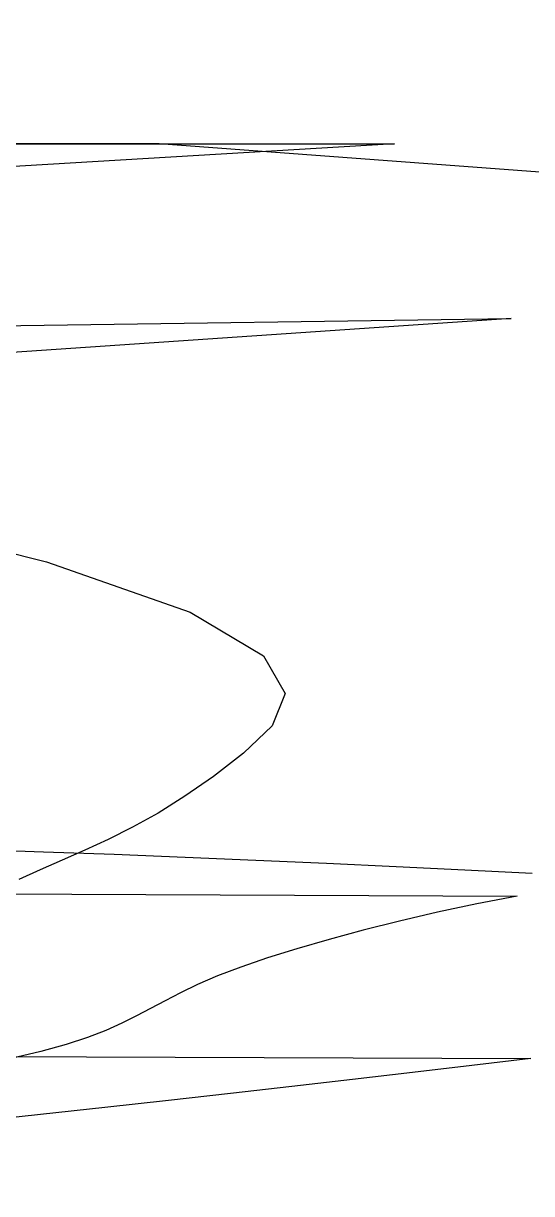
# Model space of a CAD drawing. Header units: millimetres. Extents: x 104198 to 1296755, y -81101 to 81453.
# Drawn here: x 592140.44 to 592155.14, y -26157.31 to -26123.46 of the extents above; entities that cross this region are included whole.
import ezdxf

# ---------------------------------------------------------------- set-up
doc = ezdxf.new("R2010")
doc.units = ezdxf.units.MM
doc.linetypes.add('HIDDEN2', pattern=[0.1875, 0.125, -0.0625])
doc.layers.add('0家具', color=51, linetype='Continuous')
doc.styles.add('黑体', font='simhei.ttf', dxfattribs={"width": 0.7})
doc.dimstyles.new('立面标注', dxfattribs={"dimtxt": 100, "dimasz": 35, "dimexe": 20, "dimexo": 100, "dimtad": 1, "dimdec": 0, "dimtxsty": '黑体', "dimblk": 'ARCHTICK', "dimcen": 80, "dimdle": 20, "dimclrd": 251, "dimclre": 251, "dimclrt": 256, "dimadec": 0, "dimazin": 0, "dimtfac": 1, "dimtdec": 0, "dimtix": 1, "dimtmove": 2, "dimatfit": 3, "dimldrblk": 'DOT', "dimfxl": 200, "dimfxlon": 1, "dimarcsym": 0})

# ---------------------------------------------------------------- blocks, each defined once
blk = doc.blocks.new('_ArchTick')
at = {"color": 2, "linetype": 'ByBlock', "const_width": 0.4}
blk.add_lwpolyline([(-0.5, -0.5), (0.5, 0.5)], dxfattribs=at)
blk = doc.blocks.new('_Dot')
at = {"color": 2, "linetype": 'ByBlock', "lineweight": -2}
blk.add_line((-0.5, 0), (-1, 0), dxfattribs=at)
at = {"color": 2, "linetype": 'ByBlock', "const_width": 0.5}
blk.add_lwpolyline([(-0.25, 0, 1), (0.25, 0, 1)], format="xyb", close=True, dxfattribs=at)
blk = doc.blocks.new('hgfhdrht')
at = {"color": 250, "linetype": 'HIDDEN2', "ltscale": 600}
for p, q in [((592151.171, -31133.179), (592117.067, -31135.199)), ((592151.171, -31133.179), (592117.067, -31135.199)), ((592151.171, -31133.179), (592117.067, -31135.199)), ((592151.171, -31133.179), (592117.067, -31135.199)), ((592151.171, -31133.179), (592117.067, -31135.199)), ((592151.171, -31133.179), (592117.067, -31135.199)), ((592151.171, -31133.179), (592117.067, -31135.199)), ((592151.171, -31133.179), (592117.067, -31135.199)), ((592151.171, -31133.179), (592117.067, -31135.199)), ((592151.171, -31133.179), (592117.067, -31135.199)), ((592151.171, -31133.179), (592117.067, -31135.199)), ((592151.171, -31133.179), (592117.067, -31135.199)), ((592144.368, -31133.179), (592123.906, -31133.179)), ((592123.906, -31133.179), (592151.171, -31133.179)), ((592144.368, -31133.179), (592123.906, -31133.179)), ((592123.906, -31133.179), (592151.171, -31133.179)), ((592144.368, -31133.179), (592123.906, -31133.179)), ((592123.906, -31133.179), (592151.171, -31133.179)), ((592144.368, -31133.179), (592123.906, -31133.179)), ((592123.906, -31133.179), (592151.171, -31133.179)), ((592144.368, -31133.179), (592123.906, -31133.179)), ((592123.906, -31133.179), (592151.171, -31133.179)), ((592144.368, -31133.179), (592123.906, -31133.179)), ((592123.906, -31133.179), (592151.171, -31133.179)), ((592144.368, -31133.179), (592123.906, -31133.179)), ((592123.906, -31133.179), (592151.171, -31133.179)), ((592144.368, -31133.179), (592123.906, -31133.179)), ((592123.906, -31133.179), (592151.171, -31133.179)), ((592144.368, -31133.179), (592123.906, -31133.179)), ((592123.906, -31133.179), (592151.171, -31133.179)), ((592144.368, -31133.179), (592123.906, -31133.179)), ((592123.906, -31133.179), (592151.171, -31133.179)), ((592144.368, -31133.179), (592123.906, -31133.179)), ((592123.906, -31133.179), (592151.171, -31133.179)), ((592144.368, -31133.179), (592123.906, -31133.179)), ((592123.906, -31133.179), (592151.171, -31133.179)), ((592158.01, -31134.189), (592144.368, -31133.179)), ((592158.01, -31134.189), (592144.368, -31133.179)), ((592158.01, -31134.189), (592144.368, -31133.179)), ((592158.01, -31134.189), (592144.368, -31133.179)), ((592158.01, -31134.189), (592144.368, -31133.179)), ((592158.01, -31134.189), (592144.368, -31133.179)), ((592158.01, -31134.189), (592144.368, -31133.179)), ((592158.01, -31134.189), (592144.368, -31133.179)), ((592158.01, -31134.189), (592144.368, -31133.179)), ((592158.01, -31134.189), (592144.368, -31133.179)), ((592158.01, -31134.189), (592144.368, -31133.179)), ((592158.01, -31134.189), (592144.368, -31133.179)), ((592085.238, -31139.238), (592154.552, -31138.228)), ((592085.238, -31139.238), (592154.552, -31138.228)), ((592085.238, -31139.238), (592154.552, -31138.228)), ((592085.238, -31139.238), (592154.552, -31138.228)), ((592085.238, -31139.238), (592154.552, -31138.228)), ((592085.238, -31139.238), (592154.552, -31138.228)), ((592085.238, -31139.238), (592154.552, -31138.228)), ((592085.238, -31139.238), (592154.552, -31138.228)), ((592085.238, -31139.238), (592154.552, -31138.228)), ((592085.238, -31139.238), (592154.552, -31138.228)), ((592085.238, -31139.238), (592154.552, -31138.228)), ((592085.238, -31139.238), (592154.552, -31138.228)), ((592154.552, -31138.228), (592124.996, -31140.247)), ((592154.552, -31138.228), (592124.996, -31140.247)), ((592154.552, -31138.228), (592124.996, -31140.247)), ((592154.552, -31138.228), (592124.996, -31140.247)), ((592154.552, -31138.228), (592124.996, -31140.247)), ((592154.552, -31138.228), (592124.996, -31140.247)), ((592154.552, -31138.228), (592124.996, -31140.247)), ((592154.552, -31138.228), (592124.996, -31140.247)), ((592154.552, -31138.228), (592124.996, -31140.247)), ((592154.552, -31138.228), (592124.996, -31140.247)), ((592154.552, -31138.228), (592124.996, -31140.247)), ((592154.552, -31138.228), (592124.996, -31140.247)), ((592141.014, -31153.662), (592138.984, -31153.598)), ((592141.014, -31153.662), (592138.984, -31153.598)), ((592141.014, -31153.662), (592138.984, -31153.598)), ((592141.014, -31153.662), (592138.984, -31153.598)), ((592141.014, -31153.662), (592138.984, -31153.598)), ((592141.014, -31153.662), (592138.984, -31153.598)), ((592141.014, -31153.662), (592138.984, -31153.598)), ((592141.014, -31153.662), (592138.984, -31153.598)), ((592141.014, -31153.662), (592138.984, -31153.598)), ((592141.014, -31153.662), (592138.984, -31153.598)), ((592141.014, -31153.662), (592138.984, -31153.598)), ((592141.014, -31153.662), (592138.984, -31153.598)), ((592143.06, -31153.735), (592141.014, -31153.662)), ((592143.06, -31153.735), (592141.014, -31153.662)), ((592143.06, -31153.735), (592141.014, -31153.662)), ((592143.06, -31153.735), (592141.014, -31153.662)), ((592143.06, -31153.735), (592141.014, -31153.662)), ((592143.06, -31153.735), (592141.014, -31153.662)), ((592143.06, -31153.735), (592141.014, -31153.662)), ((592143.06, -31153.735), (592141.014, -31153.662)), ((592143.06, -31153.735), (592141.014, -31153.662)), ((592143.06, -31153.735), (592141.014, -31153.662)), ((592143.06, -31153.735), (592141.014, -31153.662)), ((592143.06, -31153.735), (592141.014, -31153.662)), ((592145.112, -31153.814), (592143.06, -31153.735)), ((592145.112, -31153.814), (592143.06, -31153.735)), ((592145.112, -31153.814), (592143.06, -31153.735)), ((592145.112, -31153.814), (592143.06, -31153.735)), ((592145.112, -31153.814), (592143.06, -31153.735)), ((592145.112, -31153.814), (592143.06, -31153.735)), ((592145.112, -31153.814), (592143.06, -31153.735)), ((592145.112, -31153.814), (592143.06, -31153.735)), ((592145.112, -31153.814), (592143.06, -31153.735)), ((592145.112, -31153.814), (592143.06, -31153.735)), ((592145.112, -31153.814), (592143.06, -31153.735)), ((592145.112, -31153.814), (592143.06, -31153.735)), ((592147.163, -31153.9), (592145.112, -31153.814)), ((592147.163, -31153.9), (592145.112, -31153.814)), ((592147.163, -31153.9), (592145.112, -31153.814)), ((592147.163, -31153.9), (592145.112, -31153.814)), ((592147.163, -31153.9), (592145.112, -31153.814)), ((592147.163, -31153.9), (592145.112, -31153.814)), ((592147.163, -31153.9), (592145.112, -31153.814)), ((592147.163, -31153.9), (592145.112, -31153.814)), ((592147.163, -31153.9), (592145.112, -31153.814)), ((592147.163, -31153.9), (592145.112, -31153.814)), ((592147.163, -31153.9), (592145.112, -31153.814)), ((592147.163, -31153.9), (592145.112, -31153.814)), ((592149.202, -31153.991), (592147.163, -31153.9)), ((592149.202, -31153.991), (592147.163, -31153.9)), ((592149.202, -31153.991), (592147.163, -31153.9)), ((592149.202, -31153.991), (592147.163, -31153.9)), ((592149.202, -31153.991), (592147.163, -31153.9)), ((592149.202, -31153.991), (592147.163, -31153.9)), ((592149.202, -31153.991), (592147.163, -31153.9)), ((592149.202, -31153.991), (592147.163, -31153.9)), ((592149.202, -31153.991), (592147.163, -31153.9)), ((592149.202, -31153.991), (592147.163, -31153.9)), ((592149.202, -31153.991), (592147.163, -31153.9)), ((592149.202, -31153.991), (592147.163, -31153.9)), ((592151.22, -31154.085), (592149.202, -31153.991)), ((592151.22, -31154.085), (592149.202, -31153.991)), ((592151.22, -31154.085), (592149.202, -31153.991)), ((592151.22, -31154.085), (592149.202, -31153.991)), ((592151.22, -31154.085), (592149.202, -31153.991)), ((592151.22, -31154.085), (592149.202, -31153.991)), ((592151.22, -31154.085), (592149.202, -31153.991)), ((592151.22, -31154.085), (592149.202, -31153.991)), ((592151.22, -31154.085), (592149.202, -31153.991)), ((592151.22, -31154.085), (592149.202, -31153.991)), ((592151.22, -31154.085), (592149.202, -31153.991)), ((592151.22, -31154.085), (592149.202, -31153.991)), ((592153.209, -31154.183), (592151.22, -31154.085)), ((592153.209, -31154.183), (592151.22, -31154.085)), ((592153.209, -31154.183), (592151.22, -31154.085)), ((592153.209, -31154.183), (592151.22, -31154.085)), ((592153.209, -31154.183), (592151.22, -31154.085)), ((592153.209, -31154.183), (592151.22, -31154.085)), ((592153.209, -31154.183), (592151.22, -31154.085)), ((592153.209, -31154.183), (592151.22, -31154.085)), ((592153.209, -31154.183), (592151.22, -31154.085)), ((592153.209, -31154.183), (592151.22, -31154.085)), ((592153.209, -31154.183), (592151.22, -31154.085)), ((592153.209, -31154.183), (592151.22, -31154.085)), ((592155.16, -31154.283), (592153.209, -31154.183)), ((592155.16, -31154.283), (592153.209, -31154.183)), ((592155.16, -31154.283), (592153.209, -31154.183)), ((592155.16, -31154.283), (592153.209, -31154.183)), ((592155.16, -31154.283), (592153.209, -31154.183)), ((592155.16, -31154.283), (592153.209, -31154.183)), ((592155.16, -31154.283), (592153.209, -31154.183)), ((592155.16, -31154.283), (592153.209, -31154.183)), ((592155.16, -31154.283), (592153.209, -31154.183)), ((592155.16, -31154.283), (592153.209, -31154.183)), ((592155.16, -31154.283), (592153.209, -31154.183)), ((592155.16, -31154.283), (592153.209, -31154.183)), ((592105.907, -31154.72), (592154.721, -31154.932)), ((592105.907, -31154.72), (592154.721, -31154.932)), ((592105.907, -31154.72), (592154.721, -31154.932)), ((592105.907, -31154.72), (592154.721, -31154.932)), ((592105.907, -31154.72), (592154.721, -31154.932)), ((592105.907, -31154.72), (592154.721, -31154.932)), ((592105.907, -31154.72), (592154.721, -31154.932)), ((592105.907, -31154.72), (592154.721, -31154.932)), ((592105.907, -31154.72), (592154.721, -31154.932)), ((592105.907, -31154.72), (592154.721, -31154.932)), ((592105.907, -31154.72), (592154.721, -31154.932)), ((592105.907, -31154.72), (592154.721, -31154.932)), ((592154.721, -31154.932), (592153.555, -31155.161)), ((592154.721, -31154.932), (592153.555, -31155.161)), ((592154.721, -31154.932), (592153.555, -31155.161)), ((592154.721, -31154.932), (592153.555, -31155.161)), ((592154.721, -31154.932), (592153.555, -31155.161)), ((592154.721, -31154.932), (592153.555, -31155.161)), ((592154.721, -31154.932), (592153.555, -31155.161)), ((592154.721, -31154.932), (592153.555, -31155.161)), ((592154.721, -31154.932), (592153.555, -31155.161)), ((592154.721, -31154.932), (592153.555, -31155.161)), ((592154.721, -31154.932), (592153.555, -31155.161)), ((592154.721, -31154.932), (592153.555, -31155.161)), ((592152.419, -31155.403), (592151.321, -31155.657)), ((592152.419, -31155.403), (592151.321, -31155.657)), ((592152.419, -31155.403), (592151.321, -31155.657)), ((592152.419, -31155.403), (592151.321, -31155.657)), ((592152.419, -31155.403), (592151.321, -31155.657)), ((592152.419, -31155.403), (592151.321, -31155.657)), ((592152.419, -31155.403), (592151.321, -31155.657)), ((592152.419, -31155.403), (592151.321, -31155.657)), ((592152.419, -31155.403), (592151.321, -31155.657)), ((592152.419, -31155.403), (592151.321, -31155.657)), ((592152.419, -31155.403), (592151.321, -31155.657)), ((592152.419, -31155.403), (592151.321, -31155.657)), ((592153.555, -31155.161), (592152.419, -31155.403)), ((592153.555, -31155.161), (592152.419, -31155.403)), ((592153.555, -31155.161), (592152.419, -31155.403)), ((592153.555, -31155.161), (592152.419, -31155.403)), ((592153.555, -31155.161), (592152.419, -31155.403)), ((592153.555, -31155.161), (592152.419, -31155.403)), ((592153.555, -31155.161), (592152.419, -31155.403)), ((592153.555, -31155.161), (592152.419, -31155.403)), ((592153.555, -31155.161), (592152.419, -31155.403)), ((592153.555, -31155.161), (592152.419, -31155.403)), ((592153.555, -31155.161), (592152.419, -31155.403)), ((592153.555, -31155.161), (592152.419, -31155.403)), ((592151.321, -31155.657), (592150.271, -31155.919)), ((592151.321, -31155.657), (592150.271, -31155.919)), ((592151.321, -31155.657), (592150.271, -31155.919)), ((592151.321, -31155.657), (592150.271, -31155.919)), ((592151.321, -31155.657), (592150.271, -31155.919)), ((592151.321, -31155.657), (592150.271, -31155.919)), ((592151.321, -31155.657), (592150.271, -31155.919)), ((592151.321, -31155.657), (592150.271, -31155.919)), ((592151.321, -31155.657), (592150.271, -31155.919)), ((592151.321, -31155.657), (592150.271, -31155.919)), ((592151.321, -31155.657), (592150.271, -31155.919)), ((592151.321, -31155.657), (592150.271, -31155.919)), ((592150.271, -31155.919), (592149.278, -31156.186)), ((592150.271, -31155.919), (592149.278, -31156.186)), ((592150.271, -31155.919), (592149.278, -31156.186)), ((592150.271, -31155.919), (592149.278, -31156.186)), ((592150.271, -31155.919), (592149.278, -31156.186)), ((592150.271, -31155.919), (592149.278, -31156.186)), ((592150.271, -31155.919), (592149.278, -31156.186)), ((592150.271, -31155.919), (592149.278, -31156.186)), ((592150.271, -31155.919), (592149.278, -31156.186)), ((592150.271, -31155.919), (592149.278, -31156.186)), ((592150.271, -31155.919), (592149.278, -31156.186)), ((592150.271, -31155.919), (592149.278, -31156.186)), ((592148.35, -31156.456), (592147.498, -31156.724)), ((592148.35, -31156.456), (592147.498, -31156.724)), ((592148.35, -31156.456), (592147.498, -31156.724)), ((592148.35, -31156.456), (592147.498, -31156.724)), ((592148.35, -31156.456), (592147.498, -31156.724)), ((592148.35, -31156.456), (592147.498, -31156.724)), ((592148.35, -31156.456), (592147.498, -31156.724)), ((592148.35, -31156.456), (592147.498, -31156.724)), ((592148.35, -31156.456), (592147.498, -31156.724)), ((592148.35, -31156.456), (592147.498, -31156.724)), ((592148.35, -31156.456), (592147.498, -31156.724)), ((592148.35, -31156.456), (592147.498, -31156.724)), ((592149.278, -31156.186), (592148.35, -31156.456)), ((592149.278, -31156.186), (592148.35, -31156.456)), ((592149.278, -31156.186), (592148.35, -31156.456)), ((592149.278, -31156.186), (592148.35, -31156.456)), ((592149.278, -31156.186), (592148.35, -31156.456)), ((592149.278, -31156.186), (592148.35, -31156.456)), ((592149.278, -31156.186), (592148.35, -31156.456)), ((592149.278, -31156.186), (592148.35, -31156.456)), ((592149.278, -31156.186), (592148.35, -31156.456)), ((592149.278, -31156.186), (592148.35, -31156.456)), ((592149.278, -31156.186), (592148.35, -31156.456)), ((592149.278, -31156.186), (592148.35, -31156.456)), ((592147.498, -31156.724), (592146.73, -31156.988)), ((592147.498, -31156.724), (592146.73, -31156.988)), ((592147.498, -31156.724), (592146.73, -31156.988)), ((592147.498, -31156.724), (592146.73, -31156.988)), ((592147.498, -31156.724), (592146.73, -31156.988)), ((592147.498, -31156.724), (592146.73, -31156.988)), ((592147.498, -31156.724), (592146.73, -31156.988)), ((592147.498, -31156.724), (592146.73, -31156.988)), ((592147.498, -31156.724), (592146.73, -31156.988)), ((592147.498, -31156.724), (592146.73, -31156.988)), ((592147.498, -31156.724), (592146.73, -31156.988)), ((592147.498, -31156.724), (592146.73, -31156.988)), ((592146.73, -31156.988), (592146.055, -31157.245)), ((592146.73, -31156.988), (592146.055, -31157.245)), ((592146.73, -31156.988), (592146.055, -31157.245)), ((592146.73, -31156.988), (592146.055, -31157.245)), ((592146.73, -31156.988), (592146.055, -31157.245)), ((592146.73, -31156.988), (592146.055, -31157.245)), ((592146.73, -31156.988), (592146.055, -31157.245)), ((592146.73, -31156.988), (592146.055, -31157.245)), ((592146.73, -31156.988), (592146.055, -31157.245)), ((592146.73, -31156.988), (592146.055, -31157.245)), ((592146.73, -31156.988), (592146.055, -31157.245)), ((592146.73, -31156.988), (592146.055, -31157.245)), ((592145.477, -31157.492), (592144.978, -31157.731)), ((592145.477, -31157.492), (592144.978, -31157.731)), ((592145.477, -31157.492), (592144.978, -31157.731)), ((592145.477, -31157.492), (592144.978, -31157.731)), ((592145.477, -31157.492), (592144.978, -31157.731)), ((592145.477, -31157.492), (592144.978, -31157.731)), ((592145.477, -31157.492), (592144.978, -31157.731)), ((592145.477, -31157.492), (592144.978, -31157.731)), ((592145.477, -31157.492), (592144.978, -31157.731)), ((592145.477, -31157.492), (592144.978, -31157.731)), ((592145.477, -31157.492), (592144.978, -31157.731)), ((592145.477, -31157.492), (592144.978, -31157.731)), ((592146.055, -31157.245), (592145.477, -31157.492)), ((592146.055, -31157.245), (592145.477, -31157.492)), ((592146.055, -31157.245), (592145.477, -31157.492)), ((592146.055, -31157.245), (592145.477, -31157.492)), ((592146.055, -31157.245), (592145.477, -31157.492)), ((592146.055, -31157.245), (592145.477, -31157.492)), ((592146.055, -31157.245), (592145.477, -31157.492)), ((592146.055, -31157.245), (592145.477, -31157.492)), ((592146.055, -31157.245), (592145.477, -31157.492)), ((592146.055, -31157.245), (592145.477, -31157.492)), ((592146.055, -31157.245), (592145.477, -31157.492)), ((592146.055, -31157.245), (592145.477, -31157.492)), ((592144.978, -31157.731), (592144.533, -31157.961)), ((592144.978, -31157.731), (592144.533, -31157.961)), ((592144.978, -31157.731), (592144.533, -31157.961)), ((592144.978, -31157.731), (592144.533, -31157.961)), ((592144.978, -31157.731), (592144.533, -31157.961)), ((592144.978, -31157.731), (592144.533, -31157.961)), ((592144.978, -31157.731), (592144.533, -31157.961)), ((592144.978, -31157.731), (592144.533, -31157.961)), ((592144.978, -31157.731), (592144.533, -31157.961)), ((592144.978, -31157.731), (592144.533, -31157.961)), ((592144.978, -31157.731), (592144.533, -31157.961)), ((592144.978, -31157.731), (592144.533, -31157.961)), ((592144.118, -31158.184), (592143.711, -31158.402)), ((592144.118, -31158.184), (592143.711, -31158.402)), ((592144.118, -31158.184), (592143.711, -31158.402)), ((592144.118, -31158.184), (592143.711, -31158.402)), ((592144.118, -31158.184), (592143.711, -31158.402)), ((592144.118, -31158.184), (592143.711, -31158.402)), ((592144.118, -31158.184), (592143.711, -31158.402)), ((592144.118, -31158.184), (592143.711, -31158.402)), ((592144.118, -31158.184), (592143.711, -31158.402)), ((592144.118, -31158.184), (592143.711, -31158.402)), ((592144.118, -31158.184), (592143.711, -31158.402)), ((592144.118, -31158.184), (592143.711, -31158.402)), ((592144.533, -31157.961), (592144.118, -31158.184)), ((592144.533, -31157.961), (592144.118, -31158.184)), ((592144.533, -31157.961), (592144.118, -31158.184)), ((592144.533, -31157.961), (592144.118, -31158.184)), ((592144.533, -31157.961), (592144.118, -31158.184)), ((592144.533, -31157.961), (592144.118, -31158.184)), ((592144.533, -31157.961), (592144.118, -31158.184)), ((592144.533, -31157.961), (592144.118, -31158.184)), ((592144.533, -31157.961), (592144.118, -31158.184)), ((592144.533, -31157.961), (592144.118, -31158.184)), ((592144.533, -31157.961), (592144.118, -31158.184)), ((592144.533, -31157.961), (592144.118, -31158.184)), ((592143.711, -31158.402), (592143.286, -31158.614)), ((592143.711, -31158.402), (592143.286, -31158.614)), ((592143.711, -31158.402), (592143.286, -31158.614)), ((592143.711, -31158.402), (592143.286, -31158.614)), ((592143.711, -31158.402), (592143.286, -31158.614)), ((592143.711, -31158.402), (592143.286, -31158.614)), ((592143.711, -31158.402), (592143.286, -31158.614)), ((592143.711, -31158.402), (592143.286, -31158.614)), ((592143.711, -31158.402), (592143.286, -31158.614)), ((592143.711, -31158.402), (592143.286, -31158.614)), ((592143.711, -31158.402), (592143.286, -31158.614)), ((592143.711, -31158.402), (592143.286, -31158.614)), ((592142.821, -31158.822), (592142.29, -31159.027)), ((592142.821, -31158.822), (592142.29, -31159.027)), ((592142.821, -31158.822), (592142.29, -31159.027)), ((592142.821, -31158.822), (592142.29, -31159.027)), ((592142.821, -31158.822), (592142.29, -31159.027)), ((592142.821, -31158.822), (592142.29, -31159.027)), ((592142.821, -31158.822), (592142.29, -31159.027)), ((592142.821, -31158.822), (592142.29, -31159.027)), ((592142.821, -31158.822), (592142.29, -31159.027)), ((592142.821, -31158.822), (592142.29, -31159.027)), ((592142.821, -31158.822), (592142.29, -31159.027)), ((592142.821, -31158.822), (592142.29, -31159.027)), ((592143.286, -31158.614), (592142.821, -31158.822)), ((592143.286, -31158.614), (592142.821, -31158.822)), ((592143.286, -31158.614), (592142.821, -31158.822)), ((592143.286, -31158.614), (592142.821, -31158.822)), ((592143.286, -31158.614), (592142.821, -31158.822)), ((592143.286, -31158.614), (592142.821, -31158.822)), ((592143.286, -31158.614), (592142.821, -31158.822)), ((592143.286, -31158.614), (592142.821, -31158.822)), ((592143.286, -31158.614), (592142.821, -31158.822)), ((592143.286, -31158.614), (592142.821, -31158.822)), ((592143.286, -31158.614), (592142.821, -31158.822)), ((592143.286, -31158.614), (592142.821, -31158.822)), ((592142.29, -31159.027), (592141.671, -31159.23)), ((592142.29, -31159.027), (592141.671, -31159.23)), ((592142.29, -31159.027), (592141.671, -31159.23)), ((592142.29, -31159.027), (592141.671, -31159.23)), ((592142.29, -31159.027), (592141.671, -31159.23)), ((592142.29, -31159.027), (592141.671, -31159.23)), ((592142.29, -31159.027), (592141.671, -31159.23)), ((592142.29, -31159.027), (592141.671, -31159.23)), ((592142.29, -31159.027), (592141.671, -31159.23)), ((592142.29, -31159.027), (592141.671, -31159.23)), ((592142.29, -31159.027), (592141.671, -31159.23)), ((592142.29, -31159.027), (592141.671, -31159.23)), ((592106.826, -31159.432), (592155.12, -31159.634)), ((592106.826, -31159.432), (592155.12, -31159.634)), ((592106.826, -31159.432), (592155.12, -31159.634)), ((592106.826, -31159.432), (592155.12, -31159.634)), ((592106.826, -31159.432), (592155.12, -31159.634)), ((592106.826, -31159.432), (592155.12, -31159.634)), ((592106.826, -31159.432), (592155.12, -31159.634)), ((592106.826, -31159.432), (592155.12, -31159.634)), ((592106.826, -31159.432), (592155.12, -31159.634)), ((592106.826, -31159.432), (592155.12, -31159.634)), ((592106.826, -31159.432), (592155.12, -31159.634)), ((592106.826, -31159.432), (592155.12, -31159.634)), ((592140.94, -31159.432), (592140.079, -31159.634)), ((592140.94, -31159.432), (592140.079, -31159.634)), ((592140.94, -31159.432), (592140.079, -31159.634)), ((592140.94, -31159.432), (592140.079, -31159.634)), ((592140.94, -31159.432), (592140.079, -31159.634)), ((592140.94, -31159.432), (592140.079, -31159.634)), ((592140.94, -31159.432), (592140.079, -31159.634)), ((592140.94, -31159.432), (592140.079, -31159.634)), ((592140.94, -31159.432), (592140.079, -31159.634)), ((592140.94, -31159.432), (592140.079, -31159.634)), ((592140.94, -31159.432), (592140.079, -31159.634)), ((592140.94, -31159.432), (592140.079, -31159.634)), ((592141.671, -31159.23), (592140.94, -31159.432)), ((592141.671, -31159.23), (592140.94, -31159.432)), ((592141.671, -31159.23), (592140.94, -31159.432)), ((592141.671, -31159.23), (592140.94, -31159.432)), ((592141.671, -31159.23), (592140.94, -31159.432)), ((592141.671, -31159.23), (592140.94, -31159.432)), ((592141.671, -31159.23), (592140.94, -31159.432)), ((592141.671, -31159.23), (592140.94, -31159.432)), ((592141.671, -31159.23), (592140.94, -31159.432)), ((592141.671, -31159.23), (592140.94, -31159.432)), ((592141.671, -31159.23), (592140.94, -31159.432)), ((592141.671, -31159.23), (592140.94, -31159.432)), ((592153.409, -31159.836), (592151.69, -31160.038)), ((592153.409, -31159.836), (592151.69, -31160.038)), ((592153.409, -31159.836), (592151.69, -31160.038)), ((592153.409, -31159.836), (592151.69, -31160.038)), ((592153.409, -31159.836), (592151.69, -31160.038)), ((592153.409, -31159.836), (592151.69, -31160.038)), ((592153.409, -31159.836), (592151.69, -31160.038)), ((592153.409, -31159.836), (592151.69, -31160.038)), ((592153.409, -31159.836), (592151.69, -31160.038)), ((592153.409, -31159.836), (592151.69, -31160.038)), ((592153.409, -31159.836), (592151.69, -31160.038)), ((592153.409, -31159.836), (592151.69, -31160.038)), ((592155.12, -31159.634), (592153.409, -31159.836)), ((592155.12, -31159.634), (592153.409, -31159.836)), ((592155.12, -31159.634), (592153.409, -31159.836)), ((592155.12, -31159.634), (592153.409, -31159.836)), ((592155.12, -31159.634), (592153.409, -31159.836)), ((592155.12, -31159.634), (592153.409, -31159.836)), ((592155.12, -31159.634), (592153.409, -31159.836)), ((592155.12, -31159.634), (592153.409, -31159.836)), ((592155.12, -31159.634), (592153.409, -31159.836)), ((592155.12, -31159.634), (592153.409, -31159.836)), ((592155.12, -31159.634), (592153.409, -31159.836)), ((592155.12, -31159.634), (592153.409, -31159.836)), ((592151.69, -31160.038), (592149.957, -31160.24)), ((592151.69, -31160.038), (592149.957, -31160.24)), ((592151.69, -31160.038), (592149.957, -31160.24)), ((592151.69, -31160.038), (592149.957, -31160.24)), ((592151.69, -31160.038), (592149.957, -31160.24)), ((592151.69, -31160.038), (592149.957, -31160.24)), ((592151.69, -31160.038), (592149.957, -31160.24)), ((592151.69, -31160.038), (592149.957, -31160.24)), ((592151.69, -31160.038), (592149.957, -31160.24)), ((592151.69, -31160.038), (592149.957, -31160.24)), ((592151.69, -31160.038), (592149.957, -31160.24)), ((592151.69, -31160.038), (592149.957, -31160.24)), ((592148.205, -31160.442), (592146.431, -31160.644)), ((592148.205, -31160.442), (592146.431, -31160.644)), ((592148.205, -31160.442), (592146.431, -31160.644)), ((592148.205, -31160.442), (592146.431, -31160.644)), ((592148.205, -31160.442), (592146.431, -31160.644)), ((592148.205, -31160.442), (592146.431, -31160.644)), ((592148.205, -31160.442), (592146.431, -31160.644)), ((592148.205, -31160.442), (592146.431, -31160.644)), ((592148.205, -31160.442), (592146.431, -31160.644)), ((592148.205, -31160.442), (592146.431, -31160.644)), ((592148.205, -31160.442), (592146.431, -31160.644)), ((592148.205, -31160.442), (592146.431, -31160.644)), ((592149.957, -31160.24), (592148.205, -31160.442)), ((592149.957, -31160.24), (592148.205, -31160.442)), ((592149.957, -31160.24), (592148.205, -31160.442)), ((592149.957, -31160.24), (592148.205, -31160.442)), ((592149.957, -31160.24), (592148.205, -31160.442)), ((592149.957, -31160.24), (592148.205, -31160.442)), ((592149.957, -31160.24), (592148.205, -31160.442)), ((592149.957, -31160.24), (592148.205, -31160.442)), ((592149.957, -31160.24), (592148.205, -31160.442)), ((592149.957, -31160.24), (592148.205, -31160.442)), ((592149.957, -31160.24), (592148.205, -31160.442)), ((592149.957, -31160.24), (592148.205, -31160.442)), ((592144.63, -31160.846), (592142.796, -31161.048)), ((592144.63, -31160.846), (592142.796, -31161.048)), ((592144.63, -31160.846), (592142.796, -31161.048)), ((592144.63, -31160.846), (592142.796, -31161.048)), ((592144.63, -31160.846), (592142.796, -31161.048)), ((592144.63, -31160.846), (592142.796, -31161.048)), ((592144.63, -31160.846), (592142.796, -31161.048)), ((592144.63, -31160.846), (592142.796, -31161.048)), ((592144.63, -31160.846), (592142.796, -31161.048)), ((592144.63, -31160.846), (592142.796, -31161.048)), ((592144.63, -31160.846), (592142.796, -31161.048)), ((592144.63, -31160.846), (592142.796, -31161.048)), ((592146.431, -31160.644), (592144.63, -31160.846)), ((592146.431, -31160.644), (592144.63, -31160.846)), ((592146.431, -31160.644), (592144.63, -31160.846)), ((592146.431, -31160.644), (592144.63, -31160.846)), ((592146.431, -31160.644), (592144.63, -31160.846)), ((592146.431, -31160.644), (592144.63, -31160.846)), ((592146.431, -31160.644), (592144.63, -31160.846)), ((592146.431, -31160.644), (592144.63, -31160.846)), ((592146.431, -31160.644), (592144.63, -31160.846)), ((592146.431, -31160.644), (592144.63, -31160.846)), ((592146.431, -31160.644), (592144.63, -31160.846)), ((592146.431, -31160.644), (592144.63, -31160.846)), ((592142.796, -31161.048), (592140.927, -31161.25)), ((592142.796, -31161.048), (592140.927, -31161.25)), ((592142.796, -31161.048), (592140.927, -31161.25)), ((592142.796, -31161.048), (592140.927, -31161.25)), ((592142.796, -31161.048), (592140.927, -31161.25)), ((592142.796, -31161.048), (592140.927, -31161.25)), ((592142.796, -31161.048), (592140.927, -31161.25)), ((592142.796, -31161.048), (592140.927, -31161.25)), ((592142.796, -31161.048), (592140.927, -31161.25)), ((592142.796, -31161.048), (592140.927, -31161.25)), ((592142.796, -31161.048), (592140.927, -31161.25)), ((592142.796, -31161.048), (592140.927, -31161.25)), ((592140.927, -31161.25), (592139.016, -31161.452)), ((592140.927, -31161.25), (592139.016, -31161.452)), ((592140.927, -31161.25), (592139.016, -31161.452)), ((592140.927, -31161.25), (592139.016, -31161.452)), ((592140.927, -31161.25), (592139.016, -31161.452)), ((592140.927, -31161.25), (592139.016, -31161.452)), ((592140.927, -31161.25), (592139.016, -31161.452)), ((592140.927, -31161.25), (592139.016, -31161.452)), ((592140.927, -31161.25), (592139.016, -31161.452)), ((592140.927, -31161.25), (592139.016, -31161.452)), ((592140.927, -31161.25), (592139.016, -31161.452)), ((592140.927, -31161.25), (592139.016, -31161.452))]:
    blk.add_line(p, q, dxfattribs=at)
blk.add_lwpolyline([(592134.393, -31143.594), (592141.1, -31145.262), (592145.257, -31146.719), (592147.386, -31147.983), (592148.005, -31149.073), (592147.637, -31150.007), (592146.802, -31150.802), (592145.932, -31151.477), (592145.11, -31152.048), (592144.332, -31152.531), (592143.593, -31152.941), (592142.888, -31153.294), (592142.211, -31153.606), (592141.559, -31153.892), (592140.925, -31154.17), (592140.303, -31154.452)], dxfattribs=at)
blk.add_lwpolyline([(592134.393, -31143.594), (592141.1, -31145.262), (592145.257, -31146.719), (592147.386, -31147.983), (592148.005, -31149.073), (592147.637, -31150.007), (592146.802, -31150.802), (592145.932, -31151.477), (592145.11, -31152.048), (592144.332, -31152.531), (592143.593, -31152.941), (592142.888, -31153.294), (592142.211, -31153.606), (592141.559, -31153.892), (592140.925, -31154.17), (592140.303, -31154.452)], dxfattribs=at)
blk.add_lwpolyline([(592134.393, -31143.594), (592141.1, -31145.262), (592145.257, -31146.719), (592147.386, -31147.983), (592148.005, -31149.073), (592147.637, -31150.007), (592146.802, -31150.802), (592145.932, -31151.477), (592145.11, -31152.048), (592144.332, -31152.531), (592143.593, -31152.941), (592142.888, -31153.294), (592142.211, -31153.606), (592141.559, -31153.892), (592140.925, -31154.17), (592140.303, -31154.452)], dxfattribs=at)
blk.add_lwpolyline([(592134.393, -31143.594), (592141.1, -31145.262), (592145.257, -31146.719), (592147.386, -31147.983), (592148.005, -31149.073), (592147.637, -31150.007), (592146.802, -31150.802), (592145.932, -31151.477), (592145.11, -31152.048), (592144.332, -31152.531), (592143.593, -31152.941), (592142.888, -31153.294), (592142.211, -31153.606), (592141.559, -31153.892), (592140.925, -31154.17), (592140.303, -31154.452)], dxfattribs=at)
blk.add_lwpolyline([(592134.393, -31143.594), (592141.1, -31145.262), (592145.257, -31146.719), (592147.386, -31147.983), (592148.005, -31149.073), (592147.637, -31150.007), (592146.802, -31150.802), (592145.932, -31151.477), (592145.11, -31152.048), (592144.332, -31152.531), (592143.593, -31152.941), (592142.888, -31153.294), (592142.211, -31153.606), (592141.559, -31153.892), (592140.925, -31154.17), (592140.303, -31154.452)], dxfattribs=at)
blk.add_lwpolyline([(592134.393, -31143.594), (592141.1, -31145.262), (592145.257, -31146.719), (592147.386, -31147.983), (592148.005, -31149.073), (592147.637, -31150.007), (592146.802, -31150.802), (592145.932, -31151.477), (592145.11, -31152.048), (592144.332, -31152.531), (592143.593, -31152.941), (592142.888, -31153.294), (592142.211, -31153.606), (592141.559, -31153.892), (592140.925, -31154.17), (592140.303, -31154.452)], dxfattribs=at)
blk.add_lwpolyline([(592134.393, -31143.594), (592141.1, -31145.262), (592145.257, -31146.719), (592147.386, -31147.983), (592148.005, -31149.073), (592147.637, -31150.007), (592146.802, -31150.802), (592145.932, -31151.477), (592145.11, -31152.048), (592144.332, -31152.531), (592143.593, -31152.941), (592142.888, -31153.294), (592142.211, -31153.606), (592141.559, -31153.892), (592140.925, -31154.17), (592140.303, -31154.452)], dxfattribs=at)
blk.add_lwpolyline([(592134.393, -31143.594), (592141.1, -31145.262), (592145.257, -31146.719), (592147.386, -31147.983), (592148.005, -31149.073), (592147.637, -31150.007), (592146.802, -31150.802), (592145.932, -31151.477), (592145.11, -31152.048), (592144.332, -31152.531), (592143.593, -31152.941), (592142.888, -31153.294), (592142.211, -31153.606), (592141.559, -31153.892), (592140.925, -31154.17), (592140.303, -31154.452)], dxfattribs=at)
blk.add_lwpolyline([(592134.393, -31143.594), (592141.1, -31145.262), (592145.257, -31146.719), (592147.386, -31147.983), (592148.005, -31149.073), (592147.637, -31150.007), (592146.802, -31150.802), (592145.932, -31151.477), (592145.11, -31152.048), (592144.332, -31152.531), (592143.593, -31152.941), (592142.888, -31153.294), (592142.211, -31153.606), (592141.559, -31153.892), (592140.925, -31154.17), (592140.303, -31154.452)], dxfattribs=at)
blk.add_lwpolyline([(592134.393, -31143.594), (592141.1, -31145.262), (592145.257, -31146.719), (592147.386, -31147.983), (592148.005, -31149.073), (592147.637, -31150.007), (592146.802, -31150.802), (592145.932, -31151.477), (592145.11, -31152.048), (592144.332, -31152.531), (592143.593, -31152.941), (592142.888, -31153.294), (592142.211, -31153.606), (592141.559, -31153.892), (592140.925, -31154.17), (592140.303, -31154.452)], dxfattribs=at)
blk.add_lwpolyline([(592134.393, -31143.594), (592141.1, -31145.262), (592145.257, -31146.719), (592147.386, -31147.983), (592148.005, -31149.073), (592147.637, -31150.007), (592146.802, -31150.802), (592145.932, -31151.477), (592145.11, -31152.048), (592144.332, -31152.531), (592143.593, -31152.941), (592142.888, -31153.294), (592142.211, -31153.606), (592141.559, -31153.892), (592140.925, -31154.17), (592140.303, -31154.452)], dxfattribs=at)
blk.add_lwpolyline([(592134.393, -31143.594), (592141.1, -31145.262), (592145.257, -31146.719), (592147.386, -31147.983), (592148.005, -31149.073), (592147.637, -31150.007), (592146.802, -31150.802), (592145.932, -31151.477), (592145.11, -31152.048), (592144.332, -31152.531), (592143.593, -31152.941), (592142.888, -31153.294), (592142.211, -31153.606), (592141.559, -31153.892), (592140.925, -31154.17), (592140.303, -31154.452)], dxfattribs=at)

msp = doc.modelspace()

# ---------------------------------------------------------------- block references
at = {"color": 2}
msp.add_blockref('hgfhdrht', (0, 5006.229), dxfattribs=at)

# ---------------------------------------------------------------- leaders
at = {"layer": '0家具', "color": 51}
msp.add_leader([(591689.436, -26511.403), (591689.436, -23491.592), (592799.651, -23491.592)], dimstyle='立面标注', dxfattribs=at)

doc.saveas('drawing.dxf')
